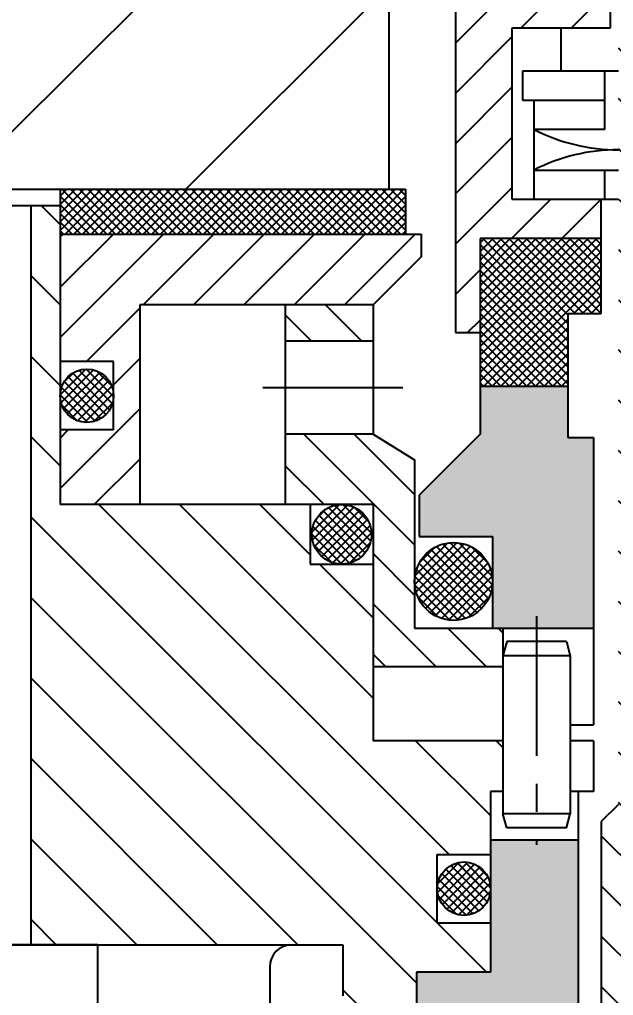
# Model space of a CAD drawing. Header units: inches. Extents: x -375 to 8535, y -477 to 12465.
# Drawn here: x 1592.7 to 1619.2, y 8102.08 to 8145.65 of the extents above; entities that cross this region are included whole.
import ezdxf

# ---------------------------------------------------------------- set-up
doc = ezdxf.new("R2010")
doc.units = ezdxf.units.IN
doc.header["$LTSCALE"] = 5
doc.linetypes.add('CENTER', pattern=[2, 1.25, -0.25, 0.25, -0.25])
for name, color, linetype in [('1轮廓实线层', 7, 'Continuous'), ('2细线层', 4, 'Continuous'), ('3中心线层', 1, 'CENTER'), ('5剖面线层', 2, 'Continuous')]:
    doc.layers.add(name, color=color, linetype=linetype)
doc.styles.add('HC_TEXTSTYLE', font='isocp', dxfattribs={"width": 0.667, "bigfont": 'hzfs'})
doc.styles.add('PC_TEXTSTYLE', font='isocp.shx', dxfattribs={"width": 0.8, "bigfont": 'hzfs.shx'})
doc.dimstyles.new('TH_GBDIM', dxfattribs={"dimscale": 15, "dimtxt": 3, "dimasz": 2.5, "dimexe": 1.25, "dimexo": 0, "dimgap": 0.8, "dimtad": 1, "dimdec": 0, "dimzin": 0, "dimdsep": 46, "dimtxsty": 'PC_TEXTSTYLE', "dimcen": 2.5, "dimclrd": 256, "dimclre": 256, "dimclrt": 3, "dimadec": 0, "dimazin": 0, "dimtfac": 0.714286, "dimtdec": 0, "dimtmove": 0, "dimatfit": 3, "dimfxl": 0, "dimtzin": 0, "dimlwd": -1, "dimlwe": -1, "dimarcsym": 0})
pattern_1 = [(225, (5799.42965, -2833.52687), (0.1928510002, -0.1928510002), []), (315, (5799.42965, -2833.52687), (0.1928510002, 0.1928510002), [])]
pattern_2 = [(45, (5799.4296, -2833.5269), (-1.12253202, 1.12253202), [])]

# ---------------------------------------------------------------- blocks, each defined once
blk = doc.blocks.new('*D1726')
at = {"layer": '1轮廓实线层', "color": 3}
for p, q in [((1314.198, 8127.39), (1314.198, 8003.718)), ((1824.198, 8127.39), (1824.198, 8003.718)), ((1786.698, 8022.468), (1351.698, 8022.468))]:
    blk.add_line(p, q, dxfattribs=at)
for points in [[(1351.698, 8028.718), (1351.698, 8016.218), (1314.198, 8022.468)], [(1786.698, 8016.218), (1786.698, 8028.718), (1824.198, 8022.468)]]:
    blk.add_solid(points, dxfattribs=at)
at = {"layer": 'Defpoints', "color": 0}
for p in [(1314.198, 8127.39), (1824.198, 8127.39), (1314.198, 8022.468)]:
    blk.add_point(p, dxfattribs=at)
at = {"layer": '1轮廓实线层', "color": 3, "insert": (1431.04, 8056.968), "char_height": 45, "attachment_point": 5, "style": 'PC_TEXTSTYLE'}
blk.add_mtext('510', dxfattribs=at)
blk = doc.blocks.new('55-CD')
at = {"layer": '2细线层'}
h = blk.add_hatch(dxfattribs=at)
h.set_pattern_fill('AR-SAND', color=256, scale=0.02, angle=180, style=0)
h.set_pattern_definition([(217.5, (5799.42965, -2833.5269), (0.032000626, -0.978826475), [0, -0.77216, 0, -0.8636, 0, -0.8255]), (187.5, (5799.4296, -2833.5269), (-0.89904657, -1.4336502), [0, -0.41656, 0, -0.69596, 0, -0.2667]), (147.5, (5800.0545, -2833.5269), (-1.58198474, -0.00287437), [0, -0.254, 0, -0.9144, 0, -1.1938]), (137.5, (5800.0545, -2833.5269), (-1.527112905, -0.44585865), [0, -0.127, 0, -0.59944, 0, -0.6858])])
h.paths.add_polyline_path([(-13852.589, 2910.814), (-13852.589, 2908.73), (-13850.626, 2908.73), (-13848.079, 2908.73), (-13848.079, 2917.247), (-13849.227, 2917.247), (-13849.227, 2919.536), (-13853.14, 2919.536), (-13853.14, 2917.396), (-13855.864, 2914.673), (-13855.864, 2912.827), (-13852.589, 2912.827)])
h.paths.add_polyline_path([(-13785.159, 2917.247), (-13786.307, 2917.247), (-13786.307, 2908.73), (-13783.76, 2908.73), (-13781.797, 2908.73), (-13781.797, 2910.814), (-13781.797, 2912.827), (-13778.522, 2912.827), (-13778.522, 2914.673), (-13781.246, 2917.396), (-13781.246, 2919.536), (-13785.159, 2919.536)])
h = blk.add_hatch(dxfattribs=at)
h.set_pattern_fill('AR-SAND', color=256, scale=0.02, angle=180, style=0)
h.set_pattern_definition([(217.5, (5799.42965, -2829.7719), (0.032000626, -0.978826475), [0, -0.77216, 0, -0.8636, 0, -0.8255]), (187.5, (5799.4296, -2829.7719), (-0.89904657, -1.4336502), [0, -0.41656, 0, -0.69596, 0, -0.2667]), (147.5, (5800.0545, -2829.7719), (-1.58198474, -0.00287437), [0, -0.254, 0, -0.9144, 0, -1.1938]), (137.5, (5800.0545, -2829.7719), (-1.527112905, -0.44585865), [0, -0.127, 0, -0.59944, 0, -0.6858])])
h.paths.add_polyline_path([(-13852.672, 2897.098), (-13852.672, 2895.571), (-13852.672, 2893.367), (-13855.979, 2893.367), (-13855.979, 2888.88), (-13855.979, 2887.755), (-13854.74, 2887.755), (-13851.004, 2887.755), (-13848.753, 2887.755), (-13848.753, 2899.277), (-13850.626, 2899.277), (-13852.672, 2899.277), (-13852.672, 2898.625)])
h.paths.add_polyline_path([(-13781.714, 2897.098), (-13781.714, 2898.625), (-13781.714, 2899.277), (-13783.76, 2899.277), (-13785.633, 2899.277), (-13785.633, 2887.755), (-13783.382, 2887.755), (-13779.646, 2887.755), (-13778.407, 2887.755), (-13778.407, 2888.88), (-13778.407, 2893.367), (-13781.714, 2893.367), (-13781.714, 2895.571)])
at = {"layer": '5剖面线层'}
h = blk.add_hatch(dxfattribs=at)
h.set_pattern_fill('ANSI31', color=256, scale=0.5, angle=90, style=0)
h.paths.add_polyline_path([(-13844.693, 2870.459), (-13844.693, 2888.971, -0.414214), (-13845.193, 2889.471), (-13845.193, 2924.091, -0.414214), (-13844.693, 2924.591), (-13844.693, 2946.261), (-13847.112, 2946.261, -0.414214), (-13848.112, 2947.261), (-13848.112, 2948.432), (-13848.112, 2949.602, -0.414214), (-13847.112, 2950.602), (-13844.693, 2950.602), (-13844.693, 2952.152), (-13849.098, 2952.152), (-13850.098, 2951.152), (-13850.098, 2950.102), (-13850.098, 2945.058), (-13850.098, 2941.13), (-13849.539, 2941.13), (-13846.974, 2941.13), (-13846.974, 2933.597), (-13846.974, 2930.09), (-13846.974, 2929.183), (-13846.974, 2927.883), (-13846.974, 2900.857), (-13847.737, 2900.094), (-13847.737, 2877.896), (-13847.737, 2876.465), (-13847.737, 2874.938), (-13847.737, 2873.411), (-13847.737, 2870.459)])
h.paths.add_polyline_path([(-13786.649, 2870.459), (-13786.649, 2873.411), (-13786.649, 2874.938), (-13786.649, 2876.465), (-13786.649, 2877.896), (-13786.649, 2900.094), (-13787.412, 2900.857), (-13787.412, 2927.883), (-13787.412, 2929.183), (-13787.412, 2930.09), (-13787.412, 2933.597), (-13787.412, 2941.13), (-13784.847, 2941.13), (-13784.288, 2941.13), (-13784.288, 2945.058), (-13784.288, 2950.102), (-13784.288, 2951.152), (-13785.288, 2952.152), (-13789.693, 2952.152), (-13789.693, 2950.602), (-13787.274, 2950.602, -0.414214), (-13786.274, 2949.602), (-13786.274, 2948.432), (-13786.274, 2947.261, -0.414214), (-13787.274, 2946.261), (-13789.693, 2946.261), (-13789.693, 2924.591, -0.414214), (-13789.193, 2924.091), (-13789.193, 2889.471, -0.414214), (-13789.693, 2888.971), (-13789.693, 2870.459)])
h.paths.add_polyline_path([(-13786.649, 2863.706), (-13789.693, 2863.706), (-13789.693, 2861.407), (-13787.649, 2861.407), (-13786.649, 2862.407)])
h.paths.add_polyline_path([(-13847.737, 2862.407), (-13846.737, 2861.407), (-13844.693, 2861.407), (-13844.693, 2863.706), (-13847.737, 2863.706)])
h = blk.add_hatch(dxfattribs=at)
h.set_pattern_fill('ANSI31', color=256, scale=0.5, style=0)
h.set_pattern_definition(pattern_2)
h.paths.add_polyline_path([(-13854.244, 2950.102), (-13854.244, 2921.924), (-13853.14, 2921.924), (-13853.14, 2926.124), (-13847.758, 2926.124), (-13847.758, 2927.883), (-13850.748, 2927.883), (-13851.725, 2927.883), (-13851.725, 2935.519), (-13849.539, 2935.519), (-13847.346, 2935.519), (-13847.346, 2938.888), (-13849.539, 2938.888), (-13851.174, 2938.888), (-13851.174, 2945.058), (-13853.414, 2945.058), (-13853.414, 2948.338), (-13852.315, 2948.338), (-13852.315, 2950.102)])
h = blk.add_hatch(dxfattribs=at)
h.set_pattern_fill('ANSI37', color=256, scale=0.0859, angle=180, style=0)
h.set_pattern_definition(pattern_1)
h.paths.add_polyline_path([(-13856.477, 2926.323), (-13856.477, 2928.323), (-13871.88, 2928.323), (-13871.88, 2927.595), (-13871.88, 2926.323)])
h.paths.add_polyline_path([(-13762.506, 2927.595), (-13762.506, 2928.323), (-13777.909, 2928.323), (-13777.909, 2926.323), (-13762.506, 2926.323)])
h = blk.add_hatch(dxfattribs=at)
h.set_pattern_fill('ANSI31', color=256, scale=0.8, angle=90, style=0)
h.paths.add_polyline_path([(-13897.693, 2927.595, 0.414214), (-13899.693, 2925.595), (-13899.693, 2896.595, 0.414214), (-13897.693, 2894.595), (-13891.193, 2894.595), (-13891.193, 2927.595)])
h.paths.add_polyline_path([(-13861.529, 2894.595), (-13859.27, 2894.595), (-13859.27, 2892.318), (-13860.495, 2892.318), (-13860.495, 2890.725), (-13858.237, 2890.725), (-13855.979, 2890.725), (-13855.979, 2893.367), (-13852.672, 2893.367), (-13852.672, 2895.571), (-13855.056, 2895.571), (-13855.056, 2897.098, -1), (-13852.672, 2897.098, -1), (-13855.056, 2897.098), (-13855.056, 2898.625), (-13852.672, 2898.625), (-13852.672, 2899.277), (-13852.672, 2901.438), (-13852.126, 2901.438), (-13852.126, 2903.705), (-13857.919, 2903.705), (-13857.919, 2907.001), (-13857.919, 2911.589), (-13859.316, 2911.589), (-13860.727, 2911.589), (-13860.727, 2914.248), (-13861.824, 2914.248), (-13868.323, 2914.248), (-13871.88, 2914.248), (-13871.88, 2917.579), (-13871.88, 2919.106), (-13871.88, 2920.633), (-13871.88, 2926.323), (-13871.88, 2927.595), (-13873.193, 2927.595), (-13873.193, 2894.595)])
h.paths.add_polyline_path([(-13778.322, 2910.814), (-13778.322, 2908.73), (-13781.797, 2908.73), (-13782.26, 2908.73), (-13782.26, 2907.5), (-13782.26, 2907.001), (-13776.467, 2907.001), (-13776.467, 2911.589), (-13776.467, 2914.248), (-13775.07, 2914.248, -0.414214), (-13773.741, 2912.919, -0.414214), (-13775.07, 2911.589), (-13776.467, 2911.589), (-13776.467, 2907.001), (-13776.467, 2903.705), (-13782.26, 2903.705), (-13782.26, 2901.438), (-13781.714, 2901.438), (-13781.714, 2899.277), (-13781.714, 2898.625), (-13779.33, 2898.625), (-13779.33, 2897.098), (-13779.33, 2895.571), (-13781.714, 2895.571), (-13781.714, 2893.367), (-13778.407, 2893.367), (-13778.407, 2890.725), (-13776.149, 2890.725), (-13773.891, 2890.725), (-13773.891, 2892.318), (-13775.116, 2892.318), (-13775.116, 2894.595), (-13772.857, 2894.595), (-13736.693, 2894.595, 0.414214), (-13734.693, 2896.595), (-13734.693, 2898.986), (-13749.714, 2899.583), (-13749.714, 2900.806), (-13755.352, 2900.806), (-13755.352, 2904.888), (-13772.562, 2904.888), (-13772.562, 2908.143), (-13772.562, 2911.399), (-13772.562, 2914.248), (-13773.659, 2914.248), (-13773.659, 2911.589), (-13775.07, 2911.589, -1), (-13775.07, 2914.248), (-13773.659, 2914.248), (-13772.562, 2914.248), (-13772.562, 2917.396), (-13776.469, 2917.396), (-13778.322, 2916.25)])
h.paths.add_polyline_path([(-13755.352, 2911.399), (-13755.352, 2915.481), (-13749.714, 2915.481), (-13749.714, 2916.704), (-13734.693, 2917.301), (-13734.693, 2925.595, 0.414214), (-13736.693, 2927.595), (-13762.506, 2927.595), (-13762.506, 2926.323), (-13762.506, 2920.633), (-13762.506, 2919.106), (-13762.506, 2917.579), (-13762.506, 2914.248), (-13766.063, 2914.248), (-13766.063, 2911.399)])
h.paths.add_polyline_path([(-13749.714, 2915.481), (-13734.693, 2915.481), (-13734.693, 2917.301), (-13749.714, 2916.704)])
h.paths.add_polyline_path([(-13749.714, 2899.583), (-13734.693, 2898.986), (-13734.693, 2900.806), (-13749.714, 2900.806)])
h = blk.add_hatch(dxfattribs=at)
h.set_pattern_fill('ANSI31', color=256, scale=0.5, style=0)
h.set_pattern_definition(pattern_2)
h.paths.add_polyline_path([(-13871.88, 2914.248), (-13868.323, 2914.248), (-13868.323, 2923.161), (-13861.824, 2923.161), (-13857.917, 2923.161), (-13855.766, 2925.312), (-13855.766, 2926.323), (-13856.477, 2926.323), (-13871.88, 2926.323), (-13871.88, 2920.633), (-13869.496, 2920.633), (-13869.496, 2919.106), (-13869.496, 2917.579), (-13871.88, 2917.579)])
h = blk.add_hatch(dxfattribs=at)
h.set_pattern_fill('ANSI37', color=256, scale=0.0859, angle=180, style=0)
h.set_pattern_definition([(225, (5799.42965, -2833.52687), (0.1928510002, -0.1928510002), []), (315, (5799.42965, -2833.52687), (0.1928510002, 0.1928510002), [])])
h.paths.add_polyline_path([(-13853.14, 2926.124), (-13853.14, 2921.924), (-13853.14, 2919.536), (-13849.227, 2919.536), (-13849.227, 2922.771), (-13847.758, 2922.771), (-13847.758, 2926.124)])
h.paths.add_polyline_path([(-13786.628, 2922.771), (-13785.159, 2922.771), (-13785.159, 2919.536), (-13781.246, 2919.536), (-13781.246, 2921.924), (-13781.246, 2926.124), (-13786.628, 2926.124)])
h = blk.add_hatch(dxfattribs=at)
h.set_pattern_fill('ANSI31', color=256, scale=0.5, angle=90, style=0)
h.set_pattern_definition([(135, (5799.4296, -2833.5269), (-1.12253202, -1.12253202), [])])
h.paths.add_polyline_path([(-13857.917, 2923.161), (-13861.824, 2923.161), (-13861.824, 2921.548), (-13857.917, 2921.548)])
h.paths.add_polyline_path([(-13852.589, 2908.73), (-13856.064, 2908.73), (-13856.064, 2910.814), (-13856.064, 2916.25), (-13857.917, 2917.396), (-13861.824, 2917.396), (-13861.824, 2914.248), (-13860.727, 2914.248), (-13859.316, 2914.248), (-13857.919, 2914.248), (-13857.919, 2911.589), (-13857.919, 2908.608), (-13857.919, 2907.001), (-13852.126, 2907.001), (-13852.126, 2907.5), (-13852.126, 2908.73)])
h = blk.add_hatch(dxfattribs=at)
h.set_pattern_fill('ANSI37', color=256, scale=0.0859, angle=180, style=0)
h.set_pattern_definition(pattern_1)
h.paths.add_polyline_path([(-13869.496, 2919.106, 1), (-13871.88, 2919.106, 1)])
h.paths.add_polyline_path([(-13764.89, 2919.106, 1), (-13762.506, 2919.106, 1)])
h = blk.add_hatch(dxfattribs=at)
h.set_pattern_fill('ANSI37', color=256, scale=0.0859, angle=180, style=0)
h.set_pattern_definition(pattern_1)
h.paths.add_polyline_path([(-13859.316, 2911.589, 0.414214), (-13857.987, 2912.919, 0.414214), (-13859.316, 2914.248, 1)])
h.paths.add_polyline_path([(-13775.07, 2911.589, 0.414214), (-13773.741, 2912.919, 0.414214), (-13775.07, 2914.248, 1)])
h = blk.add_hatch(dxfattribs=at)
h.set_pattern_fill('ANSI37', color=256, scale=0.0859, angle=180, style=0)
h.set_pattern_definition(pattern_1)
h.paths.add_polyline_path([(-13856.064, 2910.814, 1), (-13852.589, 2910.814, 1)])
h.paths.add_polyline_path([(-13781.797, 2910.814, 1), (-13778.322, 2910.814, 1)])
h = blk.add_hatch(dxfattribs=at)
h.set_pattern_fill('ANSI37', color=256, scale=0.0859, angle=180, style=0)
h.set_pattern_definition([(225, (5799.42965, -2829.7719), (0.1928510002, -0.1928510002), []), (315, (5799.42965, -2829.7719), (0.1928510002, 0.1928510002), [])])
h.paths.add_polyline_path([(-13855.056, 2897.098, 1), (-13852.672, 2897.098, 1)])
h.paths.add_polyline_path([(-13779.33, 2897.098, 1), (-13781.714, 2897.098, 1)])
for p, q in [((-13854.244, 2950.102), (-13854.244, 2921.924)), ((-13847.346, 2938.888), (-13847.346, 2935.519)), ((-13847.346, 2935.519), (-13851.725, 2935.519)), ((-13851.725, 2935.519), (-13851.725, 2927.883)), ((-13849.539, 2935.519), (-13849.539, 2933.597)), ((-13846.974, 2933.597), (-13851.258, 2933.597)), ((-13851.258, 2933.597), (-13851.258, 2932.297)), ((-13847.576, 2930.996), (-13847.576, 2933.597)), ((-13851.258, 2932.297), (-13847.576, 2932.297)), ((-13850.748, 2932.297), (-13850.748, 2927.883)), ((-13847.576, 2930.996), (-13850.748, 2930.996)), ((-13850.748, 2929.183), (-13846.974, 2929.183)), ((-13847.576, 2927.883), (-13847.576, 2929.183)), ((-13871.88, 2928.323), (-13871.88, 2914.248)), ((-13871.88, 2928.323), (-13856.477, 2928.323)), ((-13856.477, 2928.323), (-13856.477, 2926.323)), ((-13851.725, 2927.883), (-13846.974, 2927.883)), ((-13847.758, 2927.883), (-13847.758, 2922.771)), ((-13897.693, 2927.595), (-13871.88, 2927.595)), ((-13873.193, 2927.595), (-13873.193, 2894.595)), ((-13871.88, 2926.323), (-13855.766, 2926.323)), ((-13855.766, 2926.323), (-13855.766, 2925.312)), ((-13847.758, 2926.124), (-13853.14, 2926.124)), ((-13853.14, 2926.124), (-13853.14, 2917.396)), ((-13855.766, 2925.312), (-13857.917, 2923.161)), ((-13857.917, 2923.161), (-13868.323, 2923.161)), ((-13868.323, 2923.161), (-13868.323, 2914.248)), ((-13861.824, 2914.248), (-13861.824, 2923.161)), ((-13857.917, 2923.161), (-13857.917, 2917.396)), ((-13847.758, 2922.771), (-13849.227, 2922.771)), ((-13849.227, 2922.771), (-13849.227, 2917.247)), ((-13854.244, 2921.924), (-13853.14, 2921.924)), ((-13857.917, 2921.548), (-13861.824, 2921.548)), ((-13869.496, 2920.633), (-13871.88, 2920.633)), ((-13869.496, 2917.579), (-13869.496, 2920.633)), ((-13853.14, 2919.536), (-13849.227, 2919.536)), ((-13869.496, 2917.579), (-13871.88, 2917.579)), ((-13857.917, 2917.396), (-13861.824, 2917.396)), ((-13857.917, 2917.396), (-13856.064, 2916.25)), ((-13853.14, 2917.396), (-13855.864, 2914.673)), ((-13849.227, 2917.247), (-13848.079, 2917.247)), ((-13848.079, 2917.247), (-13848.079, 2904.411)), ((-13856.064, 2916.25), (-13856.064, 2908.73)), ((-13855.864, 2914.673), (-13855.864, 2912.827)), ((-13857.919, 2914.248), (-13871.88, 2914.248)), ((-13860.727, 2914.248), (-13860.727, 2911.589)), ((-13857.919, 2914.248), (-13857.919, 2903.705)), ((-13855.864, 2912.827), (-13852.589, 2912.827)), ((-13852.589, 2912.827), (-13852.589, 2908.73)), ((-13860.727, 2911.589), (-13857.919, 2911.589)), ((-13856.064, 2908.73), (-13848.079, 2908.73)), ((-13852.126, 2908.73), (-13852.126, 2900.447)), ((-13851.957, 2908.13), (-13852.126, 2907.5)), ((-13849.295, 2908.13), (-13851.957, 2908.13)), ((-13849.295, 2908.13), (-13849.126, 2907.5)), ((-13849.126, 2907.5), (-13852.126, 2907.5)), ((-13849.126, 2907.5), (-13849.126, 2900.447)), ((-13852.126, 2907.001), (-13857.919, 2907.001)), ((-13849.126, 2904.411), (-13848.079, 2904.411)), ((-13852.126, 2903.705), (-13857.919, 2903.705)), ((-13848.079, 2903.705), (-13849.126, 2903.705)), ((-13848.079, 2903.705), (-13848.079, 2901.438)), ((-13852.672, 2901.438), (-13852.672, 2893.367)), ((-13852.126, 2901.438), (-13852.672, 2901.438)), ((-13848.079, 2901.438), (-13849.126, 2901.438)), ((-13848.753, 2887.755), (-13848.753, 2901.438)), ((-13846.974, 2900.857), (-13847.737, 2900.094)), ((-13849.126, 2900.447), (-13852.126, 2900.447)), ((-13851.957, 2899.817), (-13852.126, 2900.447)), ((-13849.295, 2899.817), (-13849.126, 2900.447)), ((-13847.737, 2900.094), (-13847.737, 2870.082)), ((-13849.295, 2899.817), (-13851.957, 2899.817)), ((-13852.672, 2899.277), (-13848.753, 2899.277)), ((-13855.056, 2895.571), (-13855.056, 2898.625)), ((-13855.056, 2898.625), (-13852.672, 2898.625)), ((-13855.056, 2895.571), (-13852.672, 2895.571)), ((-13897.693, 2894.595), (-13859.27, 2894.595)), ((-13859.27, 2894.595), (-13859.27, 2892.318)), ((-13862.529, 2893.595), (-13862.529, 2862.407)), ((-13852.672, 2893.367), (-13855.979, 2893.367)), ((-13855.979, 2893.367), (-13855.979, 2887.755))]:
    blk.add_line(p, q)
for centre, radius in [((-13870.688, 2919.106), 1.192), ((-13859.316, 2912.919), 1.329), ((-13854.327, 2910.814), 1.737), ((-13853.864, 2897.098), 1.192)]:
    blk.add_circle(centre, radius)
for centre, radius, start, end in [((-13846.982, 2938.366), 8.276, 242.9344, 270.0508), ((-13846.982, 2921.813), 8.276, 89.9492, 117.0656), ((-13861.529, 2893.595), 1, 90, 180)]:
    blk.add_arc(centre, radius, start, end)
at = {"layer": '3中心线层'}
for p, q in [((-13862.834, 2919.472), (-13856.45, 2919.472)), ((-13850.626, 2909.272), (-13850.626, 2899.049))]:
    blk.add_line(p, q, dxfattribs=at)
at = {"style": 'HC_TEXTSTYLE'}
blk.add_text('HC_SUPERPART', height=0.001, rotation=270, dxfattribs=at).set_placement((-13850.626, 2908.13))

msp = doc.modelspace()

# ---------------------------------------------------------------- hatches: boundary and pattern name
at = {"layer": '5剖面线层'}
h = msp.add_hatch(dxfattribs=at)
h.set_pattern_fill('ANSI31', color=256, scale=2.5, style=0)
h.set_pattern_definition([(45, (-22.1376, 1186.929), (-5.61266, 5.61266), [])])
h.paths.add_polyline_path([(1571.698, 8270.07), (1566.698, 8270.07), (1566.698, 8264.07), (1571.698, 8264.07)])
h.paths.add_polyline_path([(1566.698, 8218.07), (1571.698, 8218.07), (1571.698, 8226.07), (1566.698, 8226.07)])
h.paths.add_polyline_path([(1726.698, 8226.07), (1726.698, 8218.07), (1731.698, 8218.07), (1731.698, 8226.07)])
edge = h.paths.add_edge_path()
edge.add_line((1726.698, 8264.07), (1731.698, 8264.07))
edge.add_line((1731.698, 8264.07), (1731.698, 8270.07))
edge.add_line((1731.698, 8270.07), (1726.698, 8270.07))
edge.add_line((1726.698, 8270.07), (1726.698, 8264.07))
edge.add_spline(control_points=[(1726.698, 8264.07), (1726.698, 8264.07), (1726.698, 8264.07), (1726.698, 8264.07)], knot_values=[0.999752, 0.999752, 0.999752, 0.999752, 1, 1, 1, 1], degree=3, periodic=0)
h.paths.add_polyline_path([(1604.198, 8349.433), (1694.198, 8349.433), (1694.198, 8277.433), (1604.198, 8277.433)], flags=24)
h.paths.add_polyline_path([(1611.888, 8076.831), (1611.898, 8076.831), (1611.898, 8076.829), (1611.888, 8076.829)], flags=24)
h.paths.add_polyline_path([(1615.766, 8117.878), (1615.766, 8117.867), (1615.765, 8117.867), (1615.765, 8117.878)], flags=24)
h.paths.add_polyline_path([(1686.499, 8076.831), (1686.51, 8076.831), (1686.51, 8076.829), (1686.499, 8076.829)], flags=24)
h.paths.add_polyline_path([(1682.632, 8117.878), (1682.632, 8117.867), (1682.63, 8117.867), (1682.63, 8117.878)], flags=24)
h.paths.add_polyline_path([(1496.698, 8186.07), (1496.698, 8186.08), (1496.7, 8186.08), (1496.7, 8186.07)], flags=24)
h.paths.add_polyline_path([(1712.198, 8108.07), (1712.198, 8108.08), (1712.2, 8108.08), (1712.2, 8108.07)], flags=24)
h.paths.add_polyline_path([(1584.197, 8104.342), (1584.197, 8104.352), (1584.199, 8104.352), (1584.199, 8104.342)], flags=24)
h.paths.add_polyline_path([(1400.478, 8172.019), (1464.58, 8172.019), (1464.58, 8100.019), (1400.478, 8100.019)], flags=24)
h.paths.add_polyline_path([(1776.318, 8405.718), (1872.078, 8405.718), (1872.078, 8333.718), (1776.318, 8333.718)], flags=24)
h = msp.add_hatch(dxfattribs=at)
h.set_pattern_fill('ANSI31', color=256, scale=2.3, style=0)
h.set_pattern_definition([(45, (-22.1376, 1186.929), (-5.163647, 5.163647), [])])
h.paths.add_polyline_path([(1474.198, 8138.07), (1479.198, 8138.07), (1499.198, 8138.07), (1519.198, 8138.07), (1544.198, 8138.07), (1544.198, 8152.07), (1545.198, 8152.07), (1547.198, 8152.07), (1547.198, 8165.07), (1539.198, 8165.07), (1539.198, 8168.07), (1509.698, 8168.07), (1496.698, 8168.07), (1483.698, 8168.07), (1474.198, 8168.07)])
h.paths.add_polyline_path([(1576.198, 8138.07), (1576.198, 8158.142), (1576.198, 8165.07), (1561.198, 8165.07), (1561.198, 8152.07), (1563.198, 8152.07), (1564.198, 8152.07), (1564.198, 8138.07)])
h.paths.add_polyline_path([(1592.198, 8158.142), (1592.198, 8138.07), (1594.511, 8138.07), (1609.198, 8138.07), (1609.198, 8165.07), (1606.198, 8165.07), (1606.198, 8161.07), (1603.098, 8161.07), (1599.998, 8161.07), (1599.998, 8165.07), (1592.198, 8165.07)])
h.paths.add_polyline_path([(1734.198, 8152.07), (1735.198, 8152.07), (1737.198, 8152.07), (1737.198, 8165.07), (1698.398, 8165.07), (1698.398, 8161.07), (1695.298, 8161.07), (1692.198, 8161.07), (1692.198, 8165.07), (1689.198, 8165.07), (1689.198, 8138.07), (1703.885, 8138.07), (1734.198, 8138.07)])
h.paths.add_polyline_path([(1786.198, 8154.07), (1787.198, 8154.07), (1790.198, 8154.07), (1790.198, 8168.07), (1759.198, 8168.07), (1759.198, 8165.07), (1751.198, 8165.07), (1751.198, 8152.07), (1753.198, 8152.07), (1754.198, 8152.07), (1754.198, 8138.07), (1786.198, 8138.07)])
h.paths.add_polyline_path([(1824.198, 8168.07), (1808.198, 8168.07), (1808.198, 8154.07), (1811.198, 8154.07), (1812.198, 8154.07), (1812.198, 8138.07), (1824.198, 8138.07)])

# ---------------------------------------------------------------- linework, layer by layer
msp.add_line((1592.198, 8138.07), (1609.198, 8138.07))
at = {"layer": '1轮廓实线层'}
msp.add_line((1609.198, 8138.07), (1609.198, 8165.07), dxfattribs=at)
msp.add_lwpolyline([(1596.198, 8088.942), (1596.198, 8104.342), (1584.198, 8104.342)], dxfattribs=at)

# ---------------------------------------------------------------- block references
at = {"layer": '1轮廓实线层', "ltscale": 0.5}
msp.add_blockref('55-CD', (15466.391, 5209.747), dxfattribs=at)

# ---------------------------------------------------------------- dimensions: what is measured, and where the dimension line sits
at = {"layer": '1轮廓实线层'}
dim = msp.add_linear_dim(base=(1314.198, 8022.468), p1=(1824.198, 8127.39), p2=(1314.198, 8127.39), text='510', dimstyle='TH_GBDIM', override={"dimclrd": 3, "dimclre": 3}, dxfattribs=at)
dim.commit()
dim.dimension.update_dxf_attribs({"geometry": '*D1726', "text_midpoint": (1431.04, 8022.468), "dimtype": 160})

doc.saveas('drawing.dxf')
